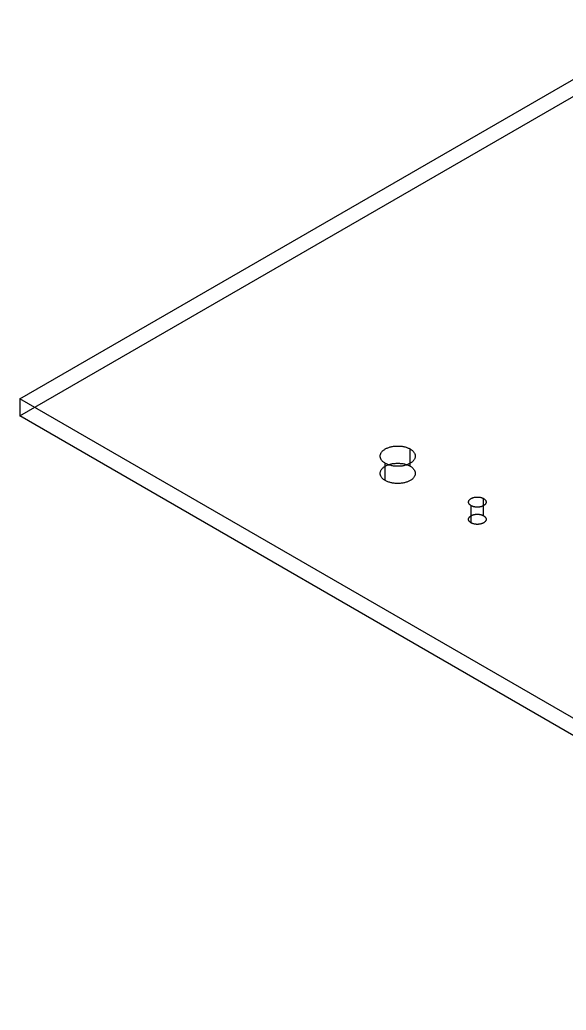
# Model space of a CAD drawing. Header units: inches. Extents: x 3 to 201, y 3 to 129.
# Drawn here: x 164 to 168.79, y 73.25 to 81.94 of the extents above; entities that cross this region are included whole.
import ezdxf

# ---------------------------------------------------------------- set-up
doc = ezdxf.new("R2010")
doc.units = ezdxf.units.IN
doc.header["$MEASUREMENT"] = 0

msp = doc.modelspace()

# ---------------------------------------------------------------- linework, layer by layer
at = {"layer": 'OUTLINE'}
for p, q in [((164, 78.6139), (169.7573, 81.9379)), ((164, 78.4628), (169.7573, 81.7868)), ((188.076, 64.7132), (164, 78.6139)), ((164, 78.6139), (164, 78.4628)), ((188.076, 64.5621), (164, 78.4628)), ((167.2489, 78.1907), (167.2558, 78.1925)), ((167.2558, 78.1925), (167.2629, 78.194)), ((167.2629, 78.194), (167.2701, 78.1954)), ((167.2701, 78.1954), (167.2773, 78.1966)), ((167.2773, 78.1966), (167.2847, 78.1975)), ((167.2847, 78.1975), (167.2922, 78.1983)), ((167.2922, 78.1983), (167.2997, 78.1988)), ((167.2997, 78.1988), (167.3072, 78.1991)), ((167.3072, 78.1991), (167.3148, 78.1992)), ((167.3148, 78.1992), (167.3224, 78.1991)), ((167.3224, 78.1991), (167.3299, 78.1988)), ((167.3299, 78.1988), (167.3374, 78.1983)), ((167.3374, 78.1983), (167.3449, 78.1975)), ((167.3449, 78.1975), (167.3523, 78.1966)), ((167.3523, 78.1966), (167.3596, 78.1954)), ((167.3596, 78.1954), (167.3668, 78.194)), ((167.3668, 78.194), (167.3738, 78.1925)), ((167.3738, 78.1925), (167.3807, 78.1907)), ((167.1606, 78.1102), (167.1608, 78.1146)), ((167.1608, 78.1058), (167.1606, 78.1102)), ((167.1608, 78.1146), (167.1614, 78.1189)), ((167.1614, 78.1015), (167.1608, 78.1058)), ((167.1614, 78.1189), (167.1623, 78.1233)), ((167.1623, 78.1233), (167.1636, 78.1276)), ((167.1636, 78.1276), (167.1652, 78.1318)), ((167.1652, 78.1318), (167.1672, 78.1361)), ((167.1672, 78.1361), (167.1696, 78.1402)), ((167.1696, 78.1402), (167.1723, 78.1443)), ((167.1723, 78.1443), (167.1754, 78.1483)), ((167.1754, 78.1483), (167.1788, 78.1522)), ((167.1788, 78.1522), (167.1825, 78.156)), ((167.1825, 78.156), (167.1866, 78.1597)), ((167.1866, 78.1597), (167.191, 78.1632)), ((167.191, 78.1632), (167.1956, 78.1667)), ((167.1956, 78.1667), (167.2006, 78.17)), ((167.2006, 78.17), (167.2058, 78.1732)), ((167.2058, 78.1732), (167.2113, 78.1762)), ((167.2113, 78.1762), (167.217, 78.179)), ((167.217, 78.179), (167.223, 78.1817)), ((167.223, 78.1817), (167.2291, 78.1842)), ((167.2291, 78.1842), (167.2355, 78.1866)), ((167.2355, 78.1866), (167.2421, 78.1887)), ((167.2421, 78.1887), (167.2489, 78.1907)), ((167.3807, 78.1907), (167.3875, 78.1887)), ((167.3875, 78.1887), (167.3941, 78.1866)), ((167.3941, 78.1866), (167.4005, 78.1842)), ((167.4005, 78.1842), (167.4067, 78.1817)), ((167.4067, 78.1817), (167.4126, 78.179)), ((167.4126, 78.179), (167.4184, 78.1762)), ((167.4184, 78.1762), (167.4239, 78.1732)), ((167.4239, 78.1732), (167.4291, 78.17)), ((167.4239, 78.0221), (167.4239, 78.1732)), ((167.4291, 78.17), (167.434, 78.1667)), ((167.434, 78.1667), (167.4387, 78.1632)), ((167.4387, 78.1632), (167.443, 78.1597)), ((167.443, 78.1597), (167.4471, 78.156)), ((167.4471, 78.156), (167.4508, 78.1522)), ((167.4508, 78.1522), (167.4542, 78.1483)), ((167.4542, 78.1483), (167.4573, 78.1443)), ((167.4573, 78.1443), (167.46, 78.1402)), ((167.46, 78.1402), (167.4624, 78.1361)), ((167.4624, 78.1361), (167.4644, 78.1318)), ((167.4644, 78.1318), (167.4661, 78.1276)), ((167.4661, 78.1276), (167.4674, 78.1233)), ((167.4674, 78.1233), (167.4683, 78.1189)), ((167.4683, 78.1189), (167.4688, 78.1146)), ((167.4688, 78.1058), (167.4683, 78.1015)), ((167.4688, 78.1146), (167.469, 78.1102)), ((167.469, 78.1102), (167.4688, 78.1058)), ((167.1623, 78.0971), (167.1614, 78.1015)), ((167.1636, 78.0928), (167.1623, 78.0971)), ((167.1652, 78.0886), (167.1636, 78.0928)), ((167.1672, 78.0844), (167.1652, 78.0886)), ((167.1696, 78.0802), (167.1672, 78.0844)), ((167.1723, 78.0761), (167.1696, 78.0802)), ((167.1754, 78.0721), (167.1723, 78.0761)), ((167.1788, 78.0682), (167.1754, 78.0721)), ((167.1825, 78.0644), (167.1788, 78.0682)), ((167.1866, 78.0607), (167.1825, 78.0644)), ((167.191, 78.0572), (167.1866, 78.0607)), ((167.1956, 78.0537), (167.191, 78.0572)), ((167.2006, 78.0504), (167.1956, 78.0537)), ((167.1956, 78.0156), (167.2006, 78.0189)), ((167.2058, 78.0473), (167.2006, 78.0504)), ((167.2006, 78.0189), (167.2058, 78.0221)), ((167.2113, 78.0442), (167.2058, 78.0473)), ((167.2058, 77.8962), (167.2058, 78.0473)), ((167.2058, 78.0221), (167.2113, 78.0251)), ((167.217, 78.0414), (167.2113, 78.0442)), ((167.2113, 78.0251), (167.217, 78.0279)), ((167.223, 78.0387), (167.217, 78.0414)), ((167.217, 78.0279), (167.223, 78.0306)), ((167.2291, 78.0362), (167.223, 78.0387)), ((167.223, 78.0306), (167.2291, 78.0331)), ((167.2355, 78.0338), (167.2291, 78.0362)), ((167.2291, 78.0331), (167.2355, 78.0355)), ((167.2355, 78.0355), (167.2421, 78.0376)), ((167.2421, 78.0317), (167.2355, 78.0338)), ((167.2421, 78.0376), (167.2489, 78.0396)), ((167.2489, 78.0297), (167.2421, 78.0317)), ((167.2489, 78.0396), (167.2558, 78.0414)), ((167.2558, 78.028), (167.2489, 78.0297)), ((167.2558, 78.0414), (167.2629, 78.0429)), ((167.2629, 78.0264), (167.2558, 78.028)), ((167.2629, 78.0429), (167.2701, 78.0443)), ((167.2701, 78.025), (167.2629, 78.0264)), ((167.2701, 78.0443), (167.2773, 78.0455)), ((167.2773, 78.0238), (167.2701, 78.025)), ((167.2773, 78.0455), (167.2847, 78.0464)), ((167.2847, 78.0229), (167.2773, 78.0238)), ((167.2847, 78.0464), (167.2922, 78.0472)), ((167.2922, 78.0221), (167.2847, 78.0229)), ((167.2922, 78.0472), (167.2997, 78.0477)), ((167.2997, 78.0216), (167.2922, 78.0221)), ((167.2997, 78.0477), (167.3072, 78.048)), ((167.3072, 78.0213), (167.2997, 78.0216)), ((167.3072, 78.048), (167.3148, 78.0481)), ((167.3148, 78.0212), (167.3072, 78.0213)), ((167.3148, 78.0481), (167.3224, 78.048)), ((167.3224, 78.0213), (167.3148, 78.0212)), ((167.3224, 78.048), (167.3299, 78.0477)), ((167.3299, 78.0216), (167.3224, 78.0213)), ((167.3299, 78.0477), (167.3374, 78.0472)), ((167.3374, 78.0221), (167.3299, 78.0216)), ((167.3374, 78.0472), (167.3449, 78.0464)), ((167.3449, 78.0229), (167.3374, 78.0221)), ((167.3449, 78.0464), (167.3523, 78.0455)), ((167.3523, 78.0238), (167.3449, 78.0229)), ((167.3523, 78.0455), (167.3596, 78.0443)), ((167.3596, 78.025), (167.3523, 78.0238)), ((167.3596, 78.0443), (167.3668, 78.0429)), ((167.3668, 78.0264), (167.3596, 78.025)), ((167.3668, 78.0429), (167.3738, 78.0414)), ((167.3738, 78.028), (167.3668, 78.0264)), ((167.3738, 78.0414), (167.3807, 78.0396)), ((167.3807, 78.0297), (167.3738, 78.028)), ((167.3807, 78.0396), (167.3875, 78.0376)), ((167.3875, 78.0317), (167.3807, 78.0297)), ((167.3875, 78.0376), (167.3941, 78.0355)), ((167.3941, 78.0338), (167.3875, 78.0317)), ((167.4005, 78.0362), (167.3941, 78.0338)), ((167.3941, 78.0355), (167.4005, 78.0331)), ((167.4067, 78.0387), (167.4005, 78.0362)), ((167.4005, 78.0331), (167.4067, 78.0306)), ((167.4126, 78.0414), (167.4067, 78.0387)), ((167.4067, 78.0306), (167.4126, 78.0279)), ((167.4184, 78.0442), (167.4126, 78.0414)), ((167.4126, 78.0279), (167.4184, 78.0251)), ((167.4239, 78.0473), (167.4184, 78.0442)), ((167.4184, 78.0251), (167.4239, 78.0221)), ((167.4291, 78.0504), (167.4239, 78.0473)), ((167.4239, 78.0221), (167.4291, 78.0189)), ((167.434, 78.0537), (167.4291, 78.0504)), ((167.4291, 78.0189), (167.434, 78.0156)), ((167.4387, 78.0572), (167.434, 78.0537)), ((167.443, 78.0607), (167.4387, 78.0572)), ((167.4471, 78.0644), (167.443, 78.0607)), ((167.4508, 78.0682), (167.4471, 78.0644)), ((167.4542, 78.0721), (167.4508, 78.0682)), ((167.4573, 78.0761), (167.4542, 78.0721)), ((167.46, 78.0802), (167.4573, 78.0761)), ((167.4624, 78.0844), (167.46, 78.0802)), ((167.4644, 78.0886), (167.4624, 78.0844)), ((167.4661, 78.0928), (167.4644, 78.0886)), ((167.4674, 78.0971), (167.4661, 78.0928)), ((167.4683, 78.1015), (167.4674, 78.0971)), ((167.1606, 77.9591), (167.1608, 77.9635)), ((167.1608, 77.9547), (167.1606, 77.9591)), ((167.1608, 77.9635), (167.1614, 77.9678)), ((167.1614, 77.9504), (167.1608, 77.9547)), ((167.1614, 77.9678), (167.1623, 77.9722)), ((167.1623, 77.9461), (167.1614, 77.9504)), ((167.1623, 77.9722), (167.1636, 77.9765)), ((167.1636, 77.9417), (167.1623, 77.9461)), ((167.1636, 77.9765), (167.1652, 77.9807)), ((167.1652, 77.9375), (167.1636, 77.9417)), ((167.1652, 77.9807), (167.1672, 77.985)), ((167.1672, 77.9333), (167.1652, 77.9375)), ((167.1672, 77.985), (167.1696, 77.9891)), ((167.1696, 77.9291), (167.1672, 77.9333)), ((167.1696, 77.9891), (167.1723, 77.9932)), ((167.1723, 77.9932), (167.1754, 77.9972)), ((167.1754, 77.9972), (167.1788, 78.0011)), ((167.1788, 78.0011), (167.1825, 78.0049)), ((167.1825, 78.0049), (167.1866, 78.0086)), ((167.1866, 78.0086), (167.191, 78.0122)), ((167.191, 78.0122), (167.1956, 78.0156)), ((167.434, 78.0156), (167.4387, 78.0122)), ((167.4387, 78.0122), (167.443, 78.0086)), ((167.443, 78.0086), (167.4471, 78.0049)), ((167.4471, 78.0049), (167.4508, 78.0011)), ((167.4508, 78.0011), (167.4542, 77.9972)), ((167.4542, 77.9972), (167.4573, 77.9932)), ((167.4573, 77.9932), (167.46, 77.9891)), ((167.46, 77.9891), (167.4624, 77.985)), ((167.4624, 77.9333), (167.46, 77.9291)), ((167.4624, 77.985), (167.4644, 77.9807)), ((167.4644, 77.9375), (167.4624, 77.9333)), ((167.4644, 77.9807), (167.4661, 77.9765)), ((167.4661, 77.9417), (167.4644, 77.9375)), ((167.4661, 77.9765), (167.4674, 77.9722)), ((167.4674, 77.9461), (167.4661, 77.9417)), ((167.4674, 77.9722), (167.4683, 77.9678)), ((167.4683, 77.9504), (167.4674, 77.9461)), ((167.4683, 77.9678), (167.4688, 77.9635)), ((167.4688, 77.9547), (167.4683, 77.9504)), ((167.4688, 77.9635), (167.469, 77.9591)), ((167.469, 77.9591), (167.4688, 77.9547)), ((167.1723, 77.925), (167.1696, 77.9291)), ((167.1754, 77.921), (167.1723, 77.925)), ((167.1788, 77.9171), (167.1754, 77.921)), ((167.1825, 77.9133), (167.1788, 77.9171)), ((167.1866, 77.9097), (167.1825, 77.9133)), ((167.191, 77.9061), (167.1866, 77.9097)), ((167.1956, 77.9026), (167.191, 77.9061)), ((167.2006, 77.8993), (167.1956, 77.9026)), ((167.2058, 77.8962), (167.2006, 77.8993)), ((167.2113, 77.8931), (167.2058, 77.8962)), ((167.217, 77.8903), (167.2113, 77.8931)), ((167.223, 77.8876), (167.217, 77.8903)), ((167.2291, 77.8851), (167.223, 77.8876)), ((167.2355, 77.8827), (167.2291, 77.8851)), ((167.2421, 77.8806), (167.2355, 77.8827)), ((167.2489, 77.8786), (167.2421, 77.8806)), ((167.2558, 77.8769), (167.2489, 77.8786)), ((167.2629, 77.8753), (167.2558, 77.8769)), ((167.2701, 77.8739), (167.2629, 77.8753)), ((167.2773, 77.8728), (167.2701, 77.8739)), ((167.2847, 77.8718), (167.2773, 77.8728)), ((167.2922, 77.871), (167.2847, 77.8718)), ((167.2997, 77.8705), (167.2922, 77.871)), ((167.3072, 77.8702), (167.2997, 77.8705)), ((167.3148, 77.8701), (167.3072, 77.8702)), ((167.3224, 77.8702), (167.3148, 77.8701)), ((167.3299, 77.8705), (167.3224, 77.8702)), ((167.3374, 77.871), (167.3299, 77.8705)), ((167.3449, 77.8718), (167.3374, 77.871)), ((167.3523, 77.8728), (167.3449, 77.8718)), ((167.3596, 77.8739), (167.3523, 77.8728)), ((167.3668, 77.8753), (167.3596, 77.8739)), ((167.3738, 77.8769), (167.3668, 77.8753)), ((167.3807, 77.8786), (167.3738, 77.8769)), ((167.3875, 77.8806), (167.3807, 77.8786)), ((167.3941, 77.8827), (167.3875, 77.8806)), ((167.4005, 77.8851), (167.3941, 77.8827)), ((167.4067, 77.8876), (167.4005, 77.8851)), ((167.4126, 77.8903), (167.4067, 77.8876)), ((167.4184, 77.8931), (167.4126, 77.8903)), ((167.4239, 77.8962), (167.4184, 77.8931)), ((167.4291, 77.8993), (167.4239, 77.8962)), ((167.434, 77.9026), (167.4291, 77.8993)), ((167.4387, 77.9061), (167.434, 77.9026)), ((167.443, 77.9097), (167.4387, 77.9061)), ((167.4471, 77.9133), (167.443, 77.9097)), ((167.4508, 77.9171), (167.4471, 77.9133)), ((167.4542, 77.921), (167.4508, 77.9171)), ((167.4573, 77.925), (167.4542, 77.921)), ((167.46, 77.9291), (167.4573, 77.925)), ((167.9356, 77.7073), (167.9357, 77.7095)), ((167.9357, 77.7051), (167.9356, 77.7073)), ((167.9357, 77.7095), (167.9359, 77.7117)), ((167.9359, 77.7029), (167.9357, 77.7051)), ((167.9359, 77.7117), (167.9364, 77.7138)), ((167.9364, 77.7008), (167.9359, 77.7029)), ((167.9364, 77.7138), (167.937, 77.716)), ((167.937, 77.6986), (167.9364, 77.7008)), ((167.937, 77.716), (167.9379, 77.7181)), ((167.9379, 77.6965), (167.937, 77.6986)), ((167.9379, 77.7181), (167.9389, 77.7202)), ((167.9389, 77.6944), (167.9379, 77.6965)), ((167.9389, 77.7202), (167.9401, 77.7223)), ((167.9401, 77.6923), (167.9389, 77.6944)), ((167.9401, 77.7223), (167.9414, 77.7243)), ((167.9414, 77.6903), (167.9401, 77.6923)), ((167.9414, 77.7243), (167.943, 77.7263)), ((167.943, 77.6883), (167.9414, 77.6903)), ((167.943, 77.7263), (167.9447, 77.7283)), ((167.9447, 77.6863), (167.943, 77.6883)), ((167.9447, 77.7283), (167.9465, 77.7302)), ((167.9465, 77.6844), (167.9447, 77.6863)), ((167.9465, 77.7302), (167.9486, 77.732)), ((167.9486, 77.6826), (167.9465, 77.6844)), ((167.9486, 77.732), (167.9507, 77.7338)), ((167.9507, 77.6808), (167.9486, 77.6826)), ((167.9507, 77.7338), (167.9531, 77.7355)), ((167.9531, 77.6791), (167.9507, 77.6808)), ((167.9531, 77.7355), (167.9555, 77.7372)), ((167.9555, 77.6774), (167.9531, 77.6791)), ((167.9555, 77.7372), (167.9582, 77.7388)), ((167.9582, 77.6758), (167.9555, 77.6774)), ((167.9582, 77.7388), (167.9609, 77.7403)), ((167.9582, 77.5247), (167.9582, 77.6758)), ((167.9609, 77.6743), (167.9582, 77.6758)), ((167.9609, 77.7403), (167.9638, 77.7417)), ((167.9638, 77.6729), (167.9609, 77.6743)), ((167.9638, 77.7417), (167.9667, 77.743)), ((167.9667, 77.6715), (167.9638, 77.6729)), ((167.9667, 77.743), (167.9698, 77.7443)), ((167.9698, 77.6703), (167.9667, 77.6715)), ((167.9698, 77.7443), (167.973, 77.7455)), ((167.973, 77.6691), (167.9698, 77.6703)), ((167.973, 77.7455), (167.9763, 77.7466)), ((167.9763, 77.7466), (167.9797, 77.7475)), ((167.9797, 77.7475), (167.9832, 77.7484)), ((167.9832, 77.7484), (167.9867, 77.7492)), ((167.9867, 77.7492), (167.9903, 77.7499)), ((167.9903, 77.7499), (167.9939, 77.7505)), ((167.9939, 77.7505), (167.9976, 77.751)), ((167.9976, 77.751), (168.0014, 77.7513)), ((168.0014, 77.7513), (168.0051, 77.7516)), ((168.0051, 77.7516), (168.0089, 77.7518)), ((168.0089, 77.7518), (168.0127, 77.7518)), ((168.0127, 77.7518), (168.0165, 77.7518)), ((168.0165, 77.7518), (168.0202, 77.7516)), ((168.0202, 77.7516), (168.024, 77.7513)), ((168.024, 77.7513), (168.0277, 77.751)), ((168.0277, 77.751), (168.0314, 77.7505)), ((168.0314, 77.7505), (168.0351, 77.7499)), ((168.0351, 77.7499), (168.0386, 77.7492)), ((168.0386, 77.7492), (168.0422, 77.7484)), ((168.0422, 77.7484), (168.0456, 77.7475)), ((168.0456, 77.7475), (168.049, 77.7466)), ((168.049, 77.7466), (168.0523, 77.7455)), ((168.0523, 77.7455), (168.0555, 77.7443)), ((168.0555, 77.6703), (168.0523, 77.6691)), ((168.0555, 77.7443), (168.0586, 77.743)), ((168.0586, 77.6715), (168.0555, 77.6703)), ((168.0586, 77.743), (168.0616, 77.7417)), ((168.0616, 77.6729), (168.0586, 77.6715)), ((168.0616, 77.7417), (168.0644, 77.7403)), ((168.0644, 77.6743), (168.0616, 77.6729)), ((168.0644, 77.7403), (168.0672, 77.7388)), ((168.0672, 77.6758), (168.0644, 77.6743)), ((168.0672, 77.5877), (168.0672, 77.7388)), ((168.0672, 77.7388), (168.0698, 77.7372)), ((168.0698, 77.6774), (168.0672, 77.6758)), ((168.0698, 77.7372), (168.0723, 77.7355)), ((168.0723, 77.6791), (168.0698, 77.6774)), ((168.0723, 77.7355), (168.0746, 77.7338)), ((168.0746, 77.6808), (168.0723, 77.6791)), ((168.0746, 77.7338), (168.0768, 77.732)), ((168.0768, 77.6826), (168.0746, 77.6808)), ((168.0768, 77.732), (168.0788, 77.7302)), ((168.0788, 77.6844), (168.0768, 77.6826)), ((168.0788, 77.7302), (168.0807, 77.7283)), ((168.0807, 77.6863), (168.0788, 77.6844)), ((168.0807, 77.7283), (168.0824, 77.7263)), ((168.0824, 77.6883), (168.0807, 77.6863)), ((168.0824, 77.7263), (168.0839, 77.7243)), ((168.0839, 77.6903), (168.0824, 77.6883)), ((168.0839, 77.7243), (168.0853, 77.7223)), ((168.0853, 77.6923), (168.0839, 77.6903)), ((168.0853, 77.7223), (168.0865, 77.7202)), ((168.0865, 77.6944), (168.0853, 77.6923)), ((168.0865, 77.7202), (168.0875, 77.7181)), ((168.0875, 77.6965), (168.0865, 77.6944)), ((168.0875, 77.7181), (168.0883, 77.716)), ((168.0883, 77.6986), (168.0875, 77.6965)), ((168.0883, 77.716), (168.0889, 77.7138)), ((168.0889, 77.7008), (168.0883, 77.6986)), ((168.0889, 77.7138), (168.0894, 77.7117)), ((168.0894, 77.7029), (168.0889, 77.7008)), ((168.0894, 77.7117), (168.0897, 77.7095)), ((168.0897, 77.7051), (168.0894, 77.7029)), ((168.0897, 77.7095), (168.0898, 77.7073)), ((168.0898, 77.7073), (168.0897, 77.7051)), ((167.9507, 77.5827), (167.9531, 77.5844)), ((167.9531, 77.5844), (167.9555, 77.5861)), ((167.9555, 77.5861), (167.9582, 77.5877)), ((167.9582, 77.5877), (167.9609, 77.5892)), ((167.9609, 77.5892), (167.9638, 77.5906)), ((167.9638, 77.5906), (167.9667, 77.592)), ((167.9667, 77.592), (167.9698, 77.5932)), ((167.9698, 77.5932), (167.973, 77.5944)), ((167.9763, 77.668), (167.973, 77.6691)), ((167.973, 77.5944), (167.9763, 77.5955)), ((167.9797, 77.667), (167.9763, 77.668)), ((167.9763, 77.5955), (167.9797, 77.5964)), ((167.9832, 77.6662), (167.9797, 77.667)), ((167.9797, 77.5964), (167.9832, 77.5973)), ((167.9867, 77.6654), (167.9832, 77.6662)), ((167.9832, 77.5973), (167.9867, 77.5981)), ((167.9903, 77.6647), (167.9867, 77.6654)), ((167.9867, 77.5981), (167.9903, 77.5988)), ((167.9939, 77.6641), (167.9903, 77.6647)), ((167.9903, 77.5988), (167.9939, 77.5994)), ((167.9976, 77.6636), (167.9939, 77.6641)), ((167.9939, 77.5994), (167.9976, 77.5999)), ((168.0014, 77.6633), (167.9976, 77.6636)), ((167.9976, 77.5999), (168.0014, 77.6002)), ((168.0051, 77.663), (168.0014, 77.6633)), ((168.0014, 77.6002), (168.0051, 77.6005)), ((168.0089, 77.6628), (168.0051, 77.663)), ((168.0051, 77.6005), (168.0089, 77.6007)), ((168.0127, 77.6628), (168.0089, 77.6628)), ((168.0089, 77.6007), (168.0127, 77.6007)), ((168.0165, 77.6628), (168.0127, 77.6628)), ((168.0127, 77.6007), (168.0165, 77.6007)), ((168.0202, 77.663), (168.0165, 77.6628)), ((168.0165, 77.6007), (168.0202, 77.6005)), ((168.024, 77.6633), (168.0202, 77.663)), ((168.0202, 77.6005), (168.024, 77.6002)), ((168.0277, 77.6636), (168.024, 77.6633)), ((168.024, 77.6002), (168.0277, 77.5999)), ((168.0314, 77.6641), (168.0277, 77.6636)), ((168.0277, 77.5999), (168.0314, 77.5994)), ((168.0351, 77.6647), (168.0314, 77.6641)), ((168.0314, 77.5994), (168.0351, 77.5988)), ((168.0386, 77.6654), (168.0351, 77.6647)), ((168.0351, 77.5988), (168.0386, 77.5981)), ((168.0422, 77.6662), (168.0386, 77.6654)), ((168.0386, 77.5981), (168.0422, 77.5973)), ((168.0456, 77.667), (168.0422, 77.6662)), ((168.0422, 77.5973), (168.0456, 77.5964)), ((168.049, 77.668), (168.0456, 77.667)), ((168.0456, 77.5964), (168.049, 77.5955)), ((168.0523, 77.6691), (168.049, 77.668)), ((168.049, 77.5955), (168.0523, 77.5944)), ((168.0523, 77.5944), (168.0555, 77.5932)), ((168.0555, 77.5932), (168.0586, 77.592)), ((168.0586, 77.592), (168.0616, 77.5906)), ((168.0616, 77.5906), (168.0644, 77.5892)), ((168.0644, 77.5892), (168.0672, 77.5877)), ((168.0672, 77.5877), (168.0698, 77.5861)), ((168.0698, 77.5861), (168.0723, 77.5844)), ((168.0723, 77.5844), (168.0746, 77.5827)), ((167.9356, 77.5562), (167.9357, 77.5584)), ((167.9357, 77.554), (167.9356, 77.5562)), ((167.9357, 77.5584), (167.9359, 77.5606)), ((167.9359, 77.5518), (167.9357, 77.554)), ((167.9359, 77.5606), (167.9364, 77.5627)), ((167.9364, 77.5497), (167.9359, 77.5518)), ((167.9364, 77.5627), (167.937, 77.5649)), ((167.937, 77.5475), (167.9364, 77.5497)), ((167.937, 77.5649), (167.9379, 77.567)), ((167.9379, 77.5454), (167.937, 77.5475)), ((167.9379, 77.567), (167.9389, 77.5691)), ((167.9389, 77.5433), (167.9379, 77.5454)), ((167.9389, 77.5691), (167.9401, 77.5712)), ((167.9401, 77.5412), (167.9389, 77.5433)), ((167.9401, 77.5712), (167.9414, 77.5732)), ((167.9414, 77.5392), (167.9401, 77.5412)), ((167.9414, 77.5732), (167.943, 77.5752)), ((167.943, 77.5372), (167.9414, 77.5392)), ((167.943, 77.5752), (167.9447, 77.5772)), ((167.9447, 77.5352), (167.943, 77.5372)), ((167.9447, 77.5772), (167.9465, 77.5791)), ((167.9465, 77.5333), (167.9447, 77.5352)), ((167.9465, 77.5791), (167.9486, 77.5809)), ((167.9486, 77.5315), (167.9465, 77.5333)), ((167.9486, 77.5809), (167.9507, 77.5827)), ((167.9507, 77.5297), (167.9486, 77.5315)), ((167.9531, 77.528), (167.9507, 77.5297)), ((167.9555, 77.5263), (167.9531, 77.528)), ((167.9582, 77.5247), (167.9555, 77.5263)), ((167.9609, 77.5232), (167.9582, 77.5247)), ((167.9638, 77.5218), (167.9609, 77.5232)), ((167.9667, 77.5204), (167.9638, 77.5218)), ((167.9698, 77.5192), (167.9667, 77.5204)), ((167.973, 77.518), (167.9698, 77.5192)), ((167.9763, 77.5169), (167.973, 77.518)), ((167.9797, 77.516), (167.9763, 77.5169)), ((167.9832, 77.5151), (167.9797, 77.516)), ((167.9867, 77.5143), (167.9832, 77.5151)), ((167.9903, 77.5136), (167.9867, 77.5143)), ((167.9939, 77.513), (167.9903, 77.5136)), ((167.9976, 77.5125), (167.9939, 77.513)), ((168.0014, 77.5122), (167.9976, 77.5125)), ((168.0051, 77.5119), (168.0014, 77.5122)), ((168.0089, 77.5117), (168.0051, 77.5119)), ((168.0127, 77.5117), (168.0089, 77.5117)), ((168.0165, 77.5117), (168.0127, 77.5117)), ((168.0202, 77.5119), (168.0165, 77.5117)), ((168.024, 77.5122), (168.0202, 77.5119)), ((168.0277, 77.5125), (168.024, 77.5122)), ((168.0314, 77.513), (168.0277, 77.5125)), ((168.0351, 77.5136), (168.0314, 77.513)), ((168.0386, 77.5143), (168.0351, 77.5136)), ((168.0422, 77.5151), (168.0386, 77.5143)), ((168.0456, 77.516), (168.0422, 77.5151)), ((168.049, 77.5169), (168.0456, 77.516)), ((168.0523, 77.518), (168.049, 77.5169)), ((168.0555, 77.5192), (168.0523, 77.518)), ((168.0586, 77.5204), (168.0555, 77.5192)), ((168.0616, 77.5218), (168.0586, 77.5204)), ((168.0644, 77.5232), (168.0616, 77.5218)), ((168.0672, 77.5247), (168.0644, 77.5232)), ((168.0698, 77.5263), (168.0672, 77.5247)), ((168.0723, 77.528), (168.0698, 77.5263)), ((168.0746, 77.5297), (168.0723, 77.528)), ((168.0746, 77.5827), (168.0768, 77.5809)), ((168.0768, 77.5315), (168.0746, 77.5297)), ((168.0768, 77.5809), (168.0788, 77.5791)), ((168.0788, 77.5333), (168.0768, 77.5315)), ((168.0788, 77.5791), (168.0807, 77.5772)), ((168.0807, 77.5352), (168.0788, 77.5333)), ((168.0807, 77.5772), (168.0824, 77.5752)), ((168.0824, 77.5372), (168.0807, 77.5352)), ((168.0824, 77.5752), (168.0839, 77.5732)), ((168.0839, 77.5392), (168.0824, 77.5372)), ((168.0839, 77.5732), (168.0853, 77.5712)), ((168.0853, 77.5412), (168.0839, 77.5392)), ((168.0853, 77.5712), (168.0865, 77.5691)), ((168.0865, 77.5433), (168.0853, 77.5412)), ((168.0865, 77.5691), (168.0875, 77.567)), ((168.0875, 77.5454), (168.0865, 77.5433)), ((168.0875, 77.567), (168.0883, 77.5649)), ((168.0883, 77.5475), (168.0875, 77.5454)), ((168.0883, 77.5649), (168.0889, 77.5627)), ((168.0889, 77.5497), (168.0883, 77.5475)), ((168.0889, 77.5627), (168.0894, 77.5606)), ((168.0894, 77.5518), (168.0889, 77.5497)), ((168.0894, 77.5606), (168.0897, 77.5584)), ((168.0897, 77.554), (168.0894, 77.5518)), ((168.0897, 77.5584), (168.0898, 77.5562)), ((168.0898, 77.5562), (168.0897, 77.554))]:
    msp.add_line(p, q, dxfattribs=at)

doc.saveas('drawing.dxf')
